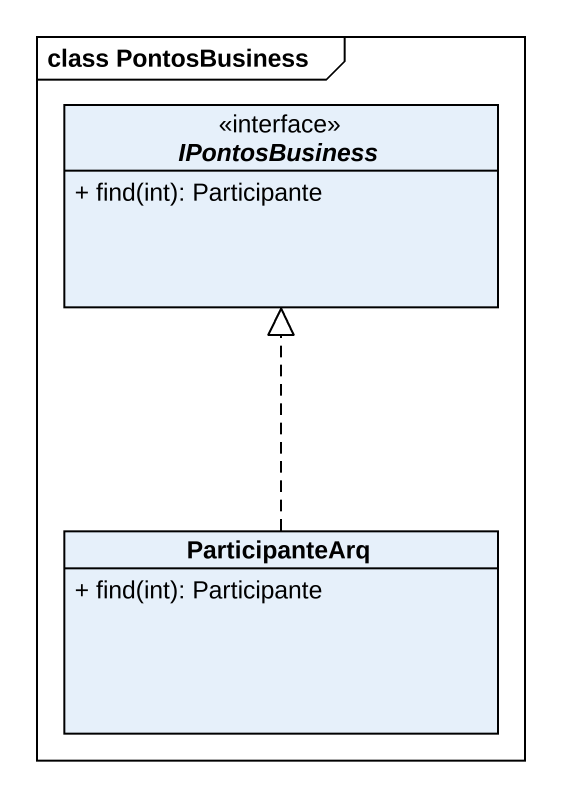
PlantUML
@startuml
mainframe class PontosBusiness
hide circle
hide empty members
skinparam classAttributeIconSize 0
interface IPontosBusiness <<interface>> {
  + find(int): Participante
}
class ParticipanteArq {
  + find(int): Participante
}
ParticipanteArq .up.|> IPontosBusiness
@enduml
